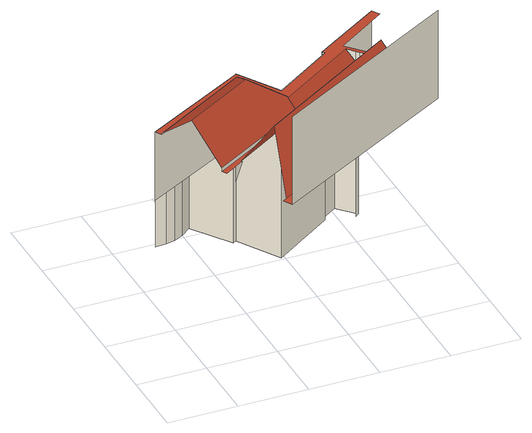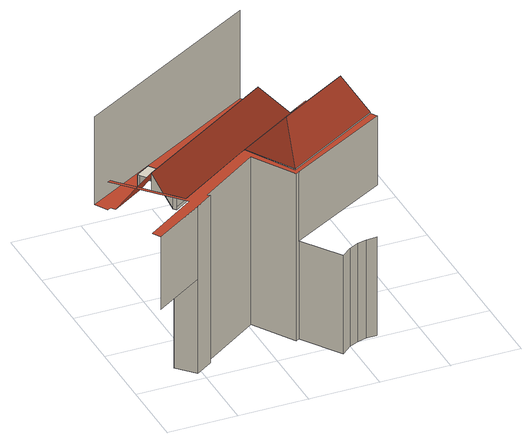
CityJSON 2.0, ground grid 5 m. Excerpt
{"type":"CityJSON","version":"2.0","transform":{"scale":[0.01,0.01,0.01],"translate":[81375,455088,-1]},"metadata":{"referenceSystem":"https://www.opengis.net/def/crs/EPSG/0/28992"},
"CityObjects":{
"building1":{"type":"Building","attributes":{"Volume":104797.07,"Dakoppervlakte":8542.52,"Muuroppervlakte":13883.88,"Vloeroppervlakte":5073.26,"hoogte_Z_max_in_m_NAP":34.28,"GEB_DOEL":"kantoorfunctie - kantoorfunctie,woonfunctie","yearOfConstruction":1620,"measuredHeight":34.75},"children":["building1-1"],"geometry":[{"type":"MultiSurface","lod":"2","boundaries":[[[0,1,2]],[[3,4,5,6]],[[4,7,8,5]],[[9,10,11,12]],[[13,14,15,16]],[[17,18,19,20]],[[16,15,21,22]],[[10,23,24,3,6,11]],[[22,21,25,26]],[[26,25,27,28]],[[29,9,12,30,1,0,31,32]],[[28,27,20,33]],[[3,24,4]],[[33,20,19,34,35]],[[24,36,7,4]],[[35,34,37,38]],[[23,36,24]],[[39,40,41,42,43,44,45,46,47,48,49,50,51,52,53]],[[51,50,54,55,56,44,43,57,58,40,39,59,60]],[[46,61,62,63,64,47]],[[31,56,55,65,32]],[[38,37,66,67]],[[68,23,10,69]],[[10,9,29,69]],[[70,71,66,37,34,19,18,8,7,36,23,68,72,73,65,74,54,75,76,77,78,79,80]],[[59,39,81]],[[53,82,81,39]],[[67,66,71,83]],[[81,82,84,85,60,59]],[[52,84,82,53]],[[85,51,60]],[[51,85,84,52]],[[83,71,70,86,87]],[[69,72,68]],[[32,73,72,69,29]],[[87,86,88,89]],[[65,73,32]],[[89,88,90,91]],[[55,74,65]],[[80,92,86,70]]],"semantics":{"surfaces":[{"type":"WallSurface"},{"type":"RoofSurface"}],"values":[0,1,0,0,0,0,0,1,0,0,1,0,1,0,0,0,0,1,1,0,1,0,1,0,1,null,null,0,null,null,null,null,0,0,0,0,0,0,0,0]}}]},
"building1-1":{"type":"BuildingInstallation","parents":["building1"],"geometry":[{"type":"MultiSurface","lod":"2","boundaries":[[[81,82,84,85,60,59]],[[53,82,81,39]],[[51,85,84,52]],[[52,84,82,53]],[[59,39,81]],[[85,51,60]]],"semantics":{"surfaces":[{"type":"RoofSurface"},{"type":"WallSurface"}],"values":[0,1,1,1,1,1]}}]}
},
"vertices":[
[467,488,1229],[403,450,1229],[403,450,1120],[696,952,1528],[776,1280,1338],[58,850,1338],[178,642,1528],[776,1280,1331],[58,850,1331],[1016,865,1229],[1016,865,1253],[297,435,1253],[297,435,1229],[287,1471,53],[287,1471,804],[362,1474,804],[362,1474,53],[31,897,804],[31,897,1331],[765,1310,1331],[765,1310,804],[434,1492,804],[434,1492,53],[982,924,1331],[979,929,1338],[501,1526,804],[501,1526,53],[574,1589,804],[574,1589,53],[1606,1262,1229],[318,399,1229],[462,496,1229],[1625,1241,1229],[765,1310,53],[790,1324,1331],[790,1324,53],[979,929,1331],[979,1021,1331],[979,1021,53],[1551,721,1120],[950,336,1120],[959,323,1120],[850,253,1120],[841,266,1120],[614,121,1120],[585,102,1120],[621,39,1120],[1999,832,1120],[1944,925,1120],[1922,913,1120],[1896,942,1120],[1656,788,1120],[1667,771,1120],[1562,704,1120],[1792,1056,1331],[1727,1129,1465],[679,458,1465],[798,333,1230],[907,403,1230],[1508,787,1230],[1614,855,1230],[621,39,1647],[621,39,1790],[1999,832,1790],[1999,832,1364],[1669,1192,1331],[1417,1323,1331],[1417,1323,53],[1560,1313,1331],[1606,1262,1253],[1531,1425,1331],[1405,1341,1331],[1606,1262,1331],[1625,1241,1331],[1727,1129,1331],[1896,942,1331],[1922,913,1331],[1944,925,1331],[1556,1352,1331],[1931,1608,1331],[1896,1665,1331],[1551,721,1230],[1562,704,1230],[1405,1341,53],[1667,771,1230],[1656,788,1230],[1531,1425,774],[1531,1425,53],[1644,1303,774],[1644,1303,53],[1620,1282,774],[1620,1282,53],[1896,1665,774]
]}
